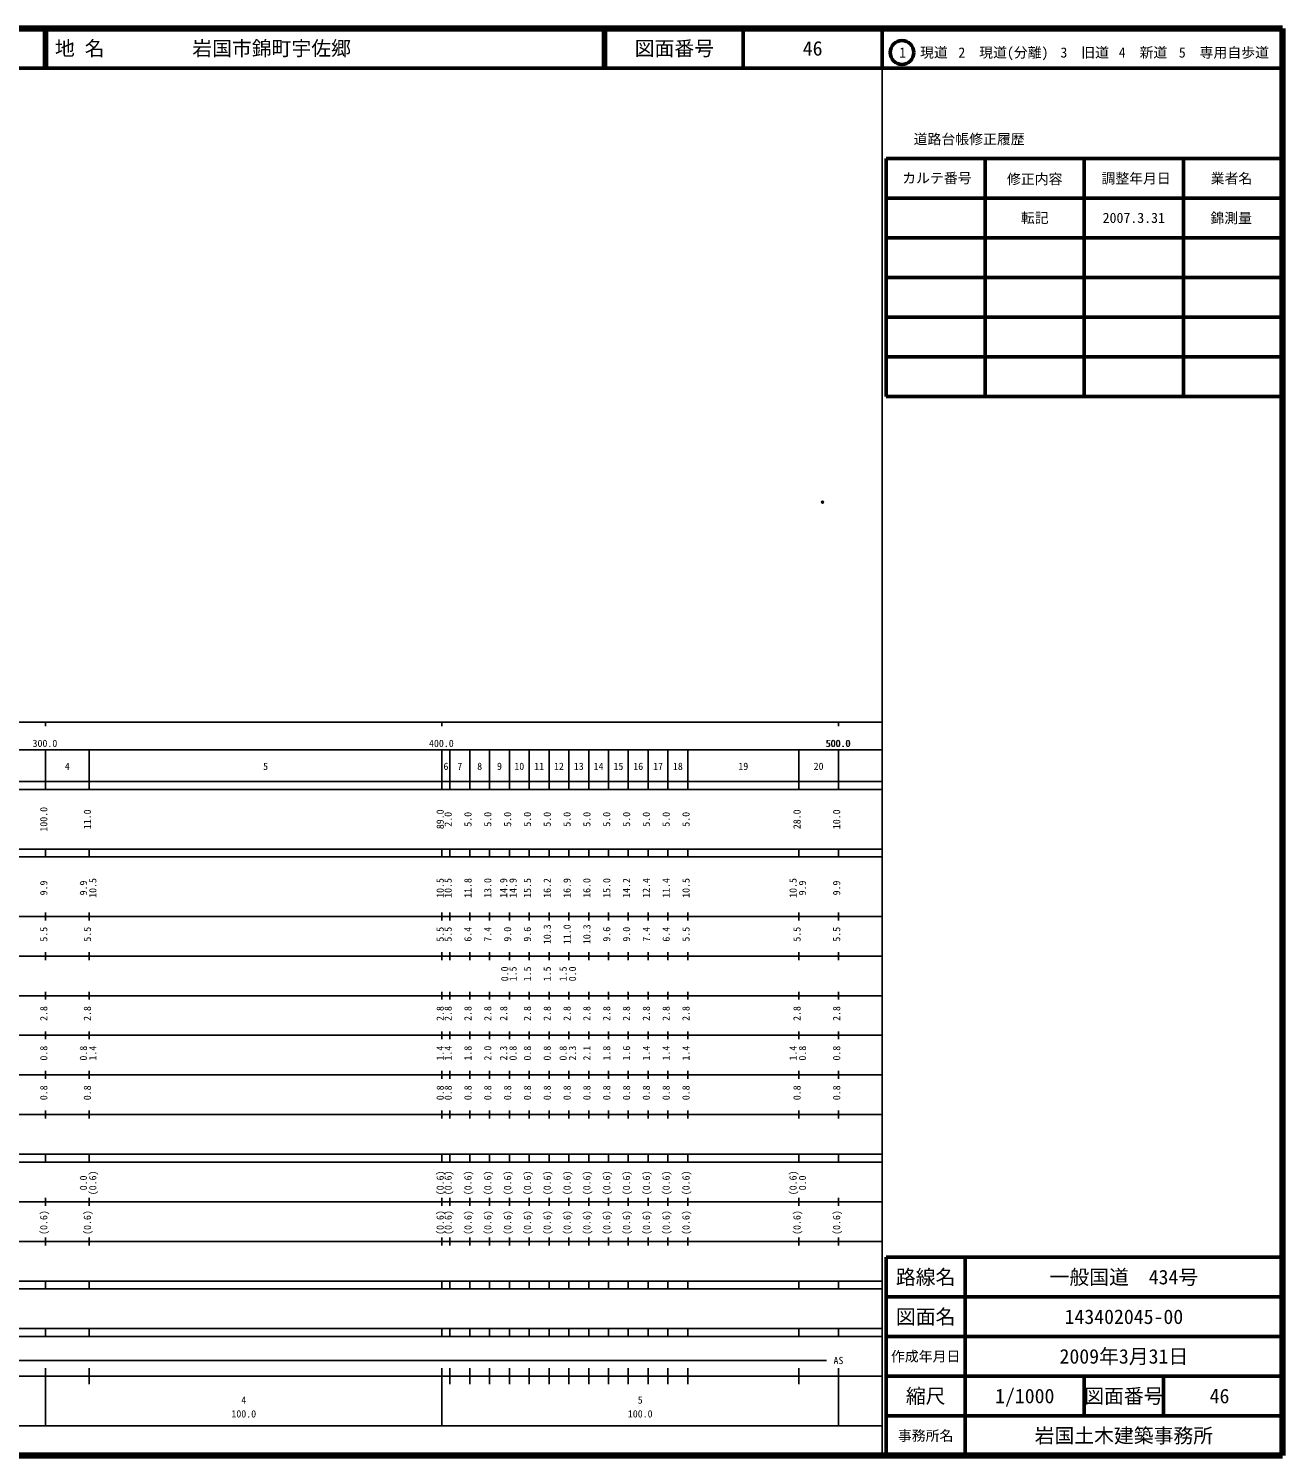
# Model space of a CAD drawing. Units: millimetres on the paper. Extents: x 40 to 680, y 20 to 380.
# Drawn here: x 363.7 to 680, y 20 to 380 of the extents above; entities that cross this region are included whole.
import ezdxf
from ezdxf.enums import TextEntityAlignment as Align

# ---------------------------------------------------------------- set-up
doc = ezdxf.new("R2010")
doc.units = ezdxf.units.MM
doc.header["$PDMODE"] = 32
doc.header["$PDSIZE"] = 0.5
doc.layers.add('M-OTRS', color=6, linetype='Continuous')
doc.layers.add('M-TTL-TXT', color=7, linetype='Continuous')
for name, color, linetype, lineweight in [('M-TTL', 2, 'Continuous', 140), ('M-TTL-BAND', 7, 'Continuous', 25), ('M-TTL-FRAM', 2, 'Continuous', 50), ('M-TTL-LINE', 7, 'Continuous', 50)]:
    doc.layers.add(name, color=color, linetype=linetype, lineweight=lineweight)
doc.styles.add('ＭＳ ゴシック', font='')
doc.styles.get('ＭＳ ゴシック').set_extended_font_data('MS Gothic')

msp = doc.modelspace()

# ---------------------------------------------------------------- linework, layer by layer
at = {"layer": 'M-OTRS'}
msp.add_point((564.009, 260.528), dxfattribs=at)
at = {"layer": 'M-TTL'}
for p, q in [((680, 380), (40, 380)), ((680, 20), (680, 380)), ((40, 20), (680, 20))]:
    msp.add_line(p, q, dxfattribs=at)
at = {"layer": 'M-TTL-BAND'}
for p, q in [((579, 20), (579, 370)), ((40, 205), (579, 205)), ((368, 205), (368, 204)), ((468, 205), (468, 204)), ((568, 205), (568, 204)), ((68, 198), (579, 198)), ((368, 188), (368, 198)), ((379, 188), (379, 198)), ((468, 188), (468, 198)), ((470, 188), (470, 198)), ((475, 188), (475, 198)), ((480, 188), (480, 198)), ((485, 188), (485, 198)), ((490, 188), (490, 198)), ((495, 188), (495, 198)), ((500, 188), (500, 198)), ((505, 188), (505, 198)), ((510, 188), (510, 198)), ((515, 188), (515, 198)), ((520, 188), (520, 198)), ((525, 188), (525, 198)), ((530, 188), (530, 198)), ((558, 188), (558, 198)), ((568, 188), (568, 198)), ((40, 190), (579, 190)), ((40, 188), (579, 188)), ((40, 173), (579, 173)), ((368, 171), (368, 173)), ((379, 171), (379, 173)), ((468, 171), (468, 173)), ((470, 171), (470, 173)), ((475, 171), (475, 173)), ((480, 171), (480, 173)), ((485, 171), (485, 173)), ((490, 171), (490, 173)), ((495, 171), (495, 173)), ((500, 171), (500, 173)), ((505, 171), (505, 173)), ((510, 171), (510, 173)), ((515, 171), (515, 173)), ((520, 171), (520, 173)), ((525, 171), (525, 173)), ((530, 171), (530, 173)), ((558, 171), (558, 173)), ((568, 171), (568, 173)), ((40, 171), (579, 171)), ((40, 156), (579, 156)), ((368, 155), (368, 157)), ((379, 155), (379, 157)), ((468, 155), (468, 157)), ((470, 155), (470, 157)), ((475, 155), (475, 157)), ((480, 155), (480, 157)), ((485, 155), (485, 157)), ((490, 155), (490, 157)), ((495, 155), (495, 157)), ((500, 155), (500, 157)), ((505, 155), (505, 157)), ((510, 155), (510, 157)), ((515, 155), (515, 157)), ((520, 155), (520, 157)), ((525, 155), (525, 157)), ((530, 155), (530, 157)), ((558, 155), (558, 157)), ((568, 155), (568, 157)), ((46, 146), (579, 146)), ((368, 145), (368, 147)), ((379, 145), (379, 147)), ((468, 145), (468, 147)), ((470, 145), (470, 147)), ((475, 145), (475, 147)), ((480, 145), (480, 147)), ((485, 145), (485, 147)), ((490, 145), (490, 147)), ((495, 145), (495, 147)), ((500, 145), (500, 147)), ((505, 145), (505, 147)), ((510, 145), (510, 147)), ((515, 145), (515, 147)), ((520, 145), (520, 147)), ((525, 145), (525, 147)), ((530, 145), (530, 147)), ((558, 145), (558, 147)), ((568, 145), (568, 147)), ((368, 135), (368, 137)), ((379, 135), (379, 137)), ((468, 135), (468, 137)), ((470, 135), (470, 137)), ((475, 135), (475, 137)), ((480, 135), (480, 137)), ((485, 135), (485, 137)), ((490, 135), (490, 137)), ((495, 135), (495, 137)), ((500, 135), (500, 137)), ((505, 135), (505, 137)), ((510, 135), (510, 137)), ((515, 135), (515, 137)), ((520, 135), (520, 137)), ((525, 135), (525, 137)), ((530, 135), (530, 137)), ((558, 135), (558, 137)), ((568, 135), (568, 137)), ((52, 136), (579, 136)), ((46, 126), (579, 126)), ((368, 125), (368, 127)), ((379, 125), (379, 127)), ((468, 125), (468, 127)), ((470, 125), (470, 127)), ((475, 125), (475, 127)), ((480, 125), (480, 127)), ((485, 125), (485, 127)), ((490, 125), (490, 127)), ((495, 125), (495, 127)), ((500, 125), (500, 127)), ((505, 125), (505, 127)), ((510, 125), (510, 127)), ((515, 125), (515, 127)), ((520, 125), (520, 127)), ((525, 125), (525, 127)), ((530, 125), (530, 127)), ((558, 125), (558, 127)), ((568, 125), (568, 127)), ((52, 116), (579, 116)), ((368, 115), (368, 117)), ((379, 115), (379, 117)), ((468, 115), (468, 117)), ((470, 115), (470, 117)), ((475, 115), (475, 117)), ((480, 115), (480, 117)), ((485, 115), (485, 117)), ((490, 115), (490, 117)), ((495, 115), (495, 117)), ((500, 115), (500, 117)), ((505, 115), (505, 117)), ((510, 115), (510, 117)), ((515, 115), (515, 117)), ((520, 115), (520, 117)), ((525, 115), (525, 117)), ((530, 115), (530, 117)), ((558, 115), (558, 117)), ((568, 115), (568, 117)), ((46, 106), (579, 106)), ((368, 105), (368, 107)), ((379, 105), (379, 107)), ((468, 105), (468, 107)), ((470, 105), (470, 107)), ((475, 105), (475, 107)), ((480, 105), (480, 107)), ((485, 105), (485, 107)), ((490, 105), (490, 107)), ((495, 105), (495, 107)), ((500, 105), (500, 107)), ((505, 105), (505, 107)), ((510, 105), (510, 107)), ((515, 105), (515, 107)), ((520, 105), (520, 107)), ((525, 105), (525, 107)), ((530, 105), (530, 107)), ((558, 105), (558, 107)), ((568, 105), (568, 107)), ((40, 96), (579, 96)), ((40, 94), (579, 94)), ((368, 94), (368, 96)), ((379, 94), (379, 96)), ((468, 94), (468, 96)), ((470, 94), (470, 96)), ((475, 94), (475, 96)), ((480, 94), (480, 96)), ((485, 94), (485, 96)), ((490, 94), (490, 96)), ((495, 94), (495, 96)), ((500, 94), (500, 96)), ((505, 94), (505, 96)), ((510, 94), (510, 96)), ((515, 94), (515, 96)), ((520, 94), (520, 96)), ((525, 94), (525, 96)), ((530, 94), (530, 96)), ((558, 94), (558, 96)), ((568, 94), (568, 96)), ((49, 84), (579, 84)), ((368, 83), (368, 85)), ((379, 83), (379, 85)), ((468, 83), (468, 85)), ((470, 83), (470, 85)), ((475, 83), (475, 85)), ((480, 83), (480, 85)), ((485, 83), (485, 85)), ((490, 83), (490, 85)), ((495, 83), (495, 85)), ((500, 83), (500, 85)), ((505, 83), (505, 85)), ((510, 83), (510, 85)), ((515, 83), (515, 85)), ((520, 83), (520, 85)), ((525, 83), (525, 85)), ((530, 83), (530, 85)), ((558, 83), (558, 85)), ((568, 83), (568, 85)), ((40, 74), (579, 74)), ((368, 73), (368, 75)), ((379, 73), (379, 75)), ((468, 73), (468, 75)), ((470, 73), (470, 75)), ((475, 73), (475, 75)), ((480, 73), (480, 75)), ((485, 73), (485, 75)), ((490, 73), (490, 75)), ((495, 73), (495, 75)), ((500, 73), (500, 75)), ((505, 73), (505, 75)), ((510, 73), (510, 75)), ((515, 73), (515, 75)), ((520, 73), (520, 75)), ((525, 73), (525, 75)), ((530, 73), (530, 75)), ((558, 73), (558, 75)), ((568, 73), (568, 75)), ((40, 64), (579, 64)), ((40, 62), (579, 62)), ((368, 62), (368, 64)), ((379, 62), (379, 64)), ((468, 62), (468, 64)), ((470, 62), (470, 64)), ((475, 62), (475, 64)), ((480, 62), (480, 64)), ((485, 62), (485, 64)), ((490, 62), (490, 64)), ((495, 62), (495, 64)), ((500, 62), (500, 64)), ((505, 62), (505, 64)), ((510, 62), (510, 64)), ((515, 62), (515, 64)), ((520, 62), (520, 64)), ((525, 62), (525, 64)), ((530, 62), (530, 64)), ((558, 62), (558, 64)), ((568, 62), (568, 64)), ((40, 52), (579, 52)), ((368, 50), (368, 52)), ((379, 50), (379, 52)), ((468, 50), (468, 52)), ((470, 50), (470, 52)), ((475, 50), (475, 52)), ((480, 50), (480, 52)), ((485, 50), (485, 52)), ((490, 50), (490, 52)), ((495, 50), (495, 52)), ((500, 50), (500, 52)), ((505, 50), (505, 52)), ((510, 50), (510, 52)), ((515, 50), (515, 52)), ((520, 50), (520, 52)), ((525, 50), (525, 52)), ((530, 50), (530, 52)), ((558, 50), (558, 52)), ((568, 50), (568, 52)), ((40, 50), (579, 50)), ((71, 44), (565, 44)), ((40, 40), (579, 40)), ((368, 27.5), (368, 42)), ((379, 38), (379, 42)), ((468, 27.5), (468, 42)), ((470, 38), (470, 42)), ((475, 38), (475, 42)), ((480, 38), (480, 42)), ((485, 38), (485, 42)), ((490, 38), (490, 42)), ((495, 38), (495, 42)), ((500, 38), (500, 42)), ((505, 38), (505, 42)), ((510, 38), (510, 42)), ((515, 38), (515, 42)), ((520, 38), (520, 42)), ((525, 38), (525, 42)), ((530, 38), (530, 42)), ((558, 38), (558, 42)), ((568, 27.5), (568, 42)), ((68, 27.5), (579, 27.5))]:
    msp.add_line(p, q, dxfattribs=at)
at = {"layer": 'M-TTL-FRAM'}
for p, q in [((580, 347.197), (580, 287.197)), ((580, 347.197), (680, 347.197)), ((580, 287.197), (680, 287.197)), ((680, 70), (580, 70)), ((580, 70), (580, 20))]:
    msp.add_line(p, q, dxfattribs=at)
at = {"layer": 'M-TTL-LINE'}
for p, q in [((367.75, 380), (367.75, 370)), ((368.25, 380), (368.25, 370)), ((508.747, 380), (508.747, 370)), ((509.247, 380), (509.247, 370)), ((543.997, 380), (543.997, 370)), ((579, 380), (579, 370)), ((40, 370), (680, 370)), ((605, 347.197), (605, 287.197)), ((630, 347.197), (630, 287.197)), ((655, 347.197), (655, 287.197)), ((580, 337.197), (680, 337.197)), ((580, 327.197), (680, 327.197)), ((580, 317.197), (680, 317.197)), ((580, 307.197), (680, 307.197)), ((580, 297.197), (680, 297.197)), ((600, 70), (600, 20)), ((680, 60), (580, 60)), ((680, 50), (580, 50)), ((680, 40), (580, 40)), ((630, 40), (630, 30)), ((650, 40), (650, 30)), ((680, 30), (580, 30))]:
    msp.add_line(p, q, dxfattribs=at)
msp.add_circle((584.031, 373.958), 3, dxfattribs=at)

# ---------------------------------------------------------------- texts
at = {"layer": 'M-TTL-BAND', "style": 'ＭＳ ゴシック'}
for s, p in [('300.0', (367.844, 198.195)), ('400.0', (467.844, 198.195)), ('500.0', (567.844, 198.195)), ('500.0', (568, 198.195)), ('4', (373.5, 192.405)), ('5', (423.5, 192.405)), ('6', (469, 192.405)), ('7', (472.5, 192.405)), ('8', (477.5, 192.405)), ('9', (482.5, 192.405)), ('10', (487.5, 192.405)), ('11', (492.5, 192.405)), ('12', (497.5, 192.405)), ('13', (502.5, 192.405)), ('14', (507.5, 192.405)), ('15', (512.5, 192.405)), ('16', (517.5, 192.405)), ('17', (522.5, 192.405)), ('18', (527.5, 192.405)), ('19', (544, 192.405)), ('20', (563, 192.405)), ('AS', (568, 42.5)), ('4', (418, 32.523)), ('5', (518, 32.523)), ('100.0', (418, 29.033)), ('100.0', (518, 29.033))]:
    msp.add_text(s, height=1.833, dxfattribs=at).set_placement(p, align=Align.BOTTOM_CENTER)
for s, p in [('100.0', (369, 180.5)), ('11.0', (380, 180.5)), ('89.0', (469, 180.5)), ('2.0', (471, 180.5)), ('5.0', (476, 180.5)), ('5.0', (481, 180.5)), ('5.0', (486, 180.5)), ('5.0', (491, 180.5)), ('5.0', (496, 180.5)), ('5.0', (501, 180.5)), ('5.0', (506, 180.5)), ('5.0', (511, 180.5)), ('5.0', (516, 180.5)), ('5.0', (521, 180.5)), ('5.0', (526, 180.5)), ('5.0', (531, 180.5)), ('28.0', (559, 180.5)), ('10.0', (569, 180.5)), ('9.9', (369, 163.174)), ('9.9', (379, 163.174)), ('10.5', (381.37, 163.174)), ('10.5', (469, 163.174)), ('10.5', (471, 163.174)), ('11.8', (476, 163.174)), ('13.0', (481, 163.174)), ('14.9', (485, 163.174)), ('14.9', (487.37, 163.174)), ('15.5', (491, 163.174)), ('16.2', (496, 163.174)), ('16.9', (501, 163.174)), ('16.0', (506, 163.174)), ('15.0', (511, 163.174)), ('14.2', (516, 163.174)), ('12.4', (521, 163.174)), ('11.4', (526, 163.174)), ('10.5', (531, 163.174)), ('10.5', (558, 163.174)), ('9.9', (560.37, 163.174)), ('9.9', (569, 163.174)), ('5.5', (369, 151.5)), ('5.5', (380, 151.5)), ('5.5', (469, 151.5)), ('5.5', (471, 151.5)), ('6.4', (476, 151.5)), ('7.4', (481, 151.5)), ('9.0', (486, 151.5)), ('9.6', (491, 151.5)), ('10.3', (496, 151.5)), ('11.0', (501, 151.5)), ('10.3', (506, 151.5)), ('9.6', (511, 151.5)), ('9.0', (516, 151.5)), ('7.4', (521, 151.5)), ('6.4', (526, 151.5)), ('5.5', (531, 151.5)), ('5.5', (559, 151.5)), ('5.5', (569, 151.5)), ('0.0', (485.269, 141.5)), ('1.5', (487.37, 141.5)), ('1.5', (491, 141.5)), ('1.5', (496, 141.5)), ('1.5', (500, 141.5)), ('0.0', (502.37, 141.5)), ('2.8', (369, 131.5)), ('2.8', (380, 131.5)), ('2.8', (469, 131.5)), ('2.8', (471, 131.5)), ('2.8', (476, 131.5)), ('2.8', (481, 131.5)), ('2.8', (485, 131.5)), ('2.8', (491, 131.5)), ('2.8', (496, 131.5)), ('2.8', (501, 131.5)), ('2.8', (506, 131.5)), ('2.8', (511, 131.5)), ('2.8', (516, 131.5)), ('2.8', (521, 131.5)), ('2.8', (526, 131.5)), ('2.8', (531, 131.5)), ('2.8', (559, 131.5)), ('2.8', (569, 131.5)), ('0.8', (369, 121.5)), ('0.8', (379, 121.5)), ('1.4', (381.37, 121.5)), ('1.4', (469, 121.5)), ('1.4', (471, 121.5)), ('1.8', (476, 121.5)), ('2.0', (481, 121.5)), ('2.3', (485, 121.5)), ('0.8', (487.37, 121.5)), ('0.8', (491, 121.5)), ('0.8', (496, 121.5)), ('0.8', (500, 121.5)), ('2.3', (502.37, 121.5)), ('2.1', (506, 121.5)), ('1.8', (511, 121.5)), ('1.6', (516, 121.5)), ('1.4', (521, 121.5)), ('1.4', (526, 121.5)), ('1.4', (531, 121.5)), ('1.4', (558, 121.5)), ('0.8', (560.37, 121.5)), ('0.8', (569, 121.5)), ('0.8', (369, 111.5)), ('0.8', (380, 111.5)), ('0.8', (469, 111.5)), ('0.8', (471, 111.5)), ('0.8', (476, 111.5)), ('0.8', (481, 111.5)), ('0.8', (486, 111.5)), ('0.8', (491, 111.5)), ('0.8', (496, 111.5)), ('0.8', (501, 111.5)), ('0.8', (506, 111.5)), ('0.8', (511, 111.5)), ('0.8', (516, 111.5)), ('0.8', (521, 111.5)), ('0.8', (526, 111.5)), ('0.8', (531, 111.5)), ('0.8', (559, 111.5)), ('0.8', (569, 111.5)), ('0.0', (379, 88.764)), ('(0.6)', (381.37, 88.764)), ('(0.6)', (469, 88.764)), ('(0.6)', (471, 88.764)), ('(0.6)', (476, 88.764)), ('(0.6)', (481, 88.764)), ('(0.6)', (486, 88.764)), ('(0.6)', (491, 88.764)), ('(0.6)', (496, 88.764)), ('(0.6)', (501, 88.764)), ('(0.6)', (506, 88.764)), ('(0.6)', (511, 88.764)), ('(0.6)', (516, 88.764)), ('(0.6)', (521, 88.764)), ('(0.6)', (526, 88.764)), ('(0.6)', (531, 88.764)), ('(0.6)', (558, 88.764)), ('0.0', (560.37, 88.764)), ('(0.6)', (369, 78.764)), ('(0.6)', (380, 78.764)), ('(0.6)', (469, 78.764)), ('(0.6)', (471, 78.764)), ('(0.6)', (476, 78.764)), ('(0.6)', (481, 78.764)), ('(0.6)', (486, 78.764)), ('(0.6)', (491, 78.764)), ('(0.6)', (496, 78.764)), ('(0.6)', (501, 78.764)), ('(0.6)', (506, 78.764)), ('(0.6)', (511, 78.764)), ('(0.6)', (516, 78.764)), ('(0.6)', (521, 78.764)), ('(0.6)', (526, 78.764)), ('(0.6)', (531, 78.764)), ('(0.6)', (559, 78.764)), ('(0.6)', (569, 78.764))]:
    msp.add_text(s, height=1.833, rotation=90, dxfattribs=at).set_placement(p, align=Align.BOTTOM_CENTER)
at = {"layer": 'M-TTL-TXT', "style": 'ＭＳ ゴシック'}
for s, p in [('地 名', (370.38, 375)), ('岩国市錦町宇佐郷', (405.024, 375))]:
    msp.add_text(s, height=3.666, dxfattribs=at).set_placement(p, align=Align.MIDDLE_LEFT)
for s, height, p in [('図面番号', 3.666, (526.622, 375)), ('46', 3.666, (561.497, 375)), ('1\u3000現道', 2.566, (589.448, 373.958)), ('2\u3000現道(分離)', 2.566, (609.619, 373.958)), ('3\u3000旧道', 2.566, (630.121, 373.958)), ('4\u3000新道', 2.566, (644.824, 373.958)), ('5\u3000専用自歩道', 2.566, (665.228, 373.958)), ('道路台帳修正履歴', 2.566, (600.968, 352.113)), ('カルテ番号', 2.566, (592.839, 342.277)), ('修正内容', 2.566, (617.509, 342.023)), ('調整年月日', 2.566, (643.089, 342.197)), ('業者名', 2.566, (667.134, 342.197)), ('転記', 2.566, (617.5, 332.245)), ('2007.3.31', 2.566, (642.5, 332.245)), ('錦測量', 2.566, (667.077, 332.189)), ('路線名', 3.666, (590, 65)), ('路線名', 3.666, (590, 65)), ('一般国道\u3000434号', 3.666, (640, 65)), ('図面名', 3.666, (590, 55)), ('図面名', 3.666, (590, 55)), ('143402045-00', 3.666, (640, 55)), ('2009年3月31日', 3.666, (640, 45)), ('作成年月日', 2.566, (590, 45)), ('作成年月日', 2.566, (590, 45)), ('縮尺', 3.666, (590, 35)), ('縮尺', 3.666, (590, 35)), ('1/1000', 3.666, (615, 35)), ('図面番号', 3.666, (640, 35)), ('図面番号', 3.666, (640, 35)), ('46', 3.666, (664.125, 35)), ('事務所名', 2.566, (590, 25)), ('事務所名', 2.566, (590, 25)), ('岩国土木建築事務所', 3.666, (640, 25))]:
    msp.add_text(s, height=height, dxfattribs=at).set_placement(p, align=Align.MIDDLE_CENTER)

doc.saveas('drawing.dxf')
